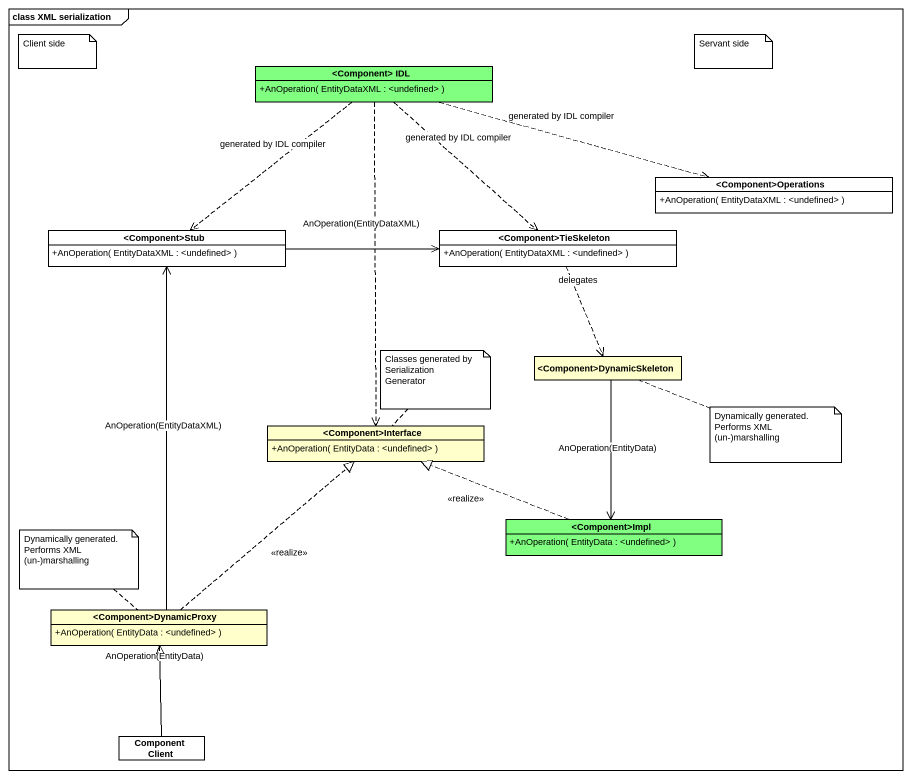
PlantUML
@startuml
mainframe class XML serialization
hide circle
hide empty members
skinparam classAttributeIconSize 0
class "<Component> IDL" as Component_IDL #80FF80 {
  +AnOperation( EntityDataXML : <undefined> )
}
class "<Component>Operations" as Component_Operations {
  +AnOperation( EntityDataXML : <undefined> )
}
class "<Component>Stub" as Component_Stub {
  +AnOperation( EntityDataXML : <undefined> )
}
class "<Component>TieSkeleton" as Component_TieSkeleton {
  +AnOperation( EntityDataXML : <undefined> )
}
class "<Component>DynamicSkeleton" as Component_DynamicSkeleton #FFFFCC
class "<Component>Interface" as Component_Interface #FFFFCC {
  +AnOperation( EntityData : <undefined> )
}
class "<Component>Impl" as Component_Impl #80FF80 {
  +AnOperation( EntityData : <undefined> )
}
class "<Component>DynamicProxy" as Component_DynamicProxy #FFFFCC {
  +AnOperation( EntityData : <undefined> )
}
class "Component Client" as Component_Client #FFFFFF
Component_IDL .right.> Component_Operations : generated by IDL compiler
Component_IDL ..> Component_Stub : generated by IDL compiler
Component_IDL ..> Component_TieSkeleton : generated by IDL compiler
Component_IDL ..> Component_Interface
Component_Stub -right-> Component_TieSkeleton : AnOperation(EntityDataXML)
Component_TieSkeleton ..> Component_DynamicSkeleton : delegates
Component_DynamicSkeleton --> Component_Impl : AnOperation(EntityData)
Component_Impl .left.|> Component_Interface : <<realize>>
Component_DynamicProxy -up-> Component_Stub : AnOperation(EntityDataXML)
Component_DynamicProxy .up.|> Component_Interface : <<realize>>
Component_Client -up-> Component_DynamicProxy : AnOperation(EntityData)
note as N1
  Client side
end note
note as N2
  Servant side
end note
note top of Component_Interface : Classes generated by Serialization Generator
note right of Component_DynamicSkeleton
  Dynamically generated.
  Performs XML (un-)marshalling
end note
note top of Component_DynamicProxy : Dynamically generated. Performs XML (un-)marshalling
@enduml
